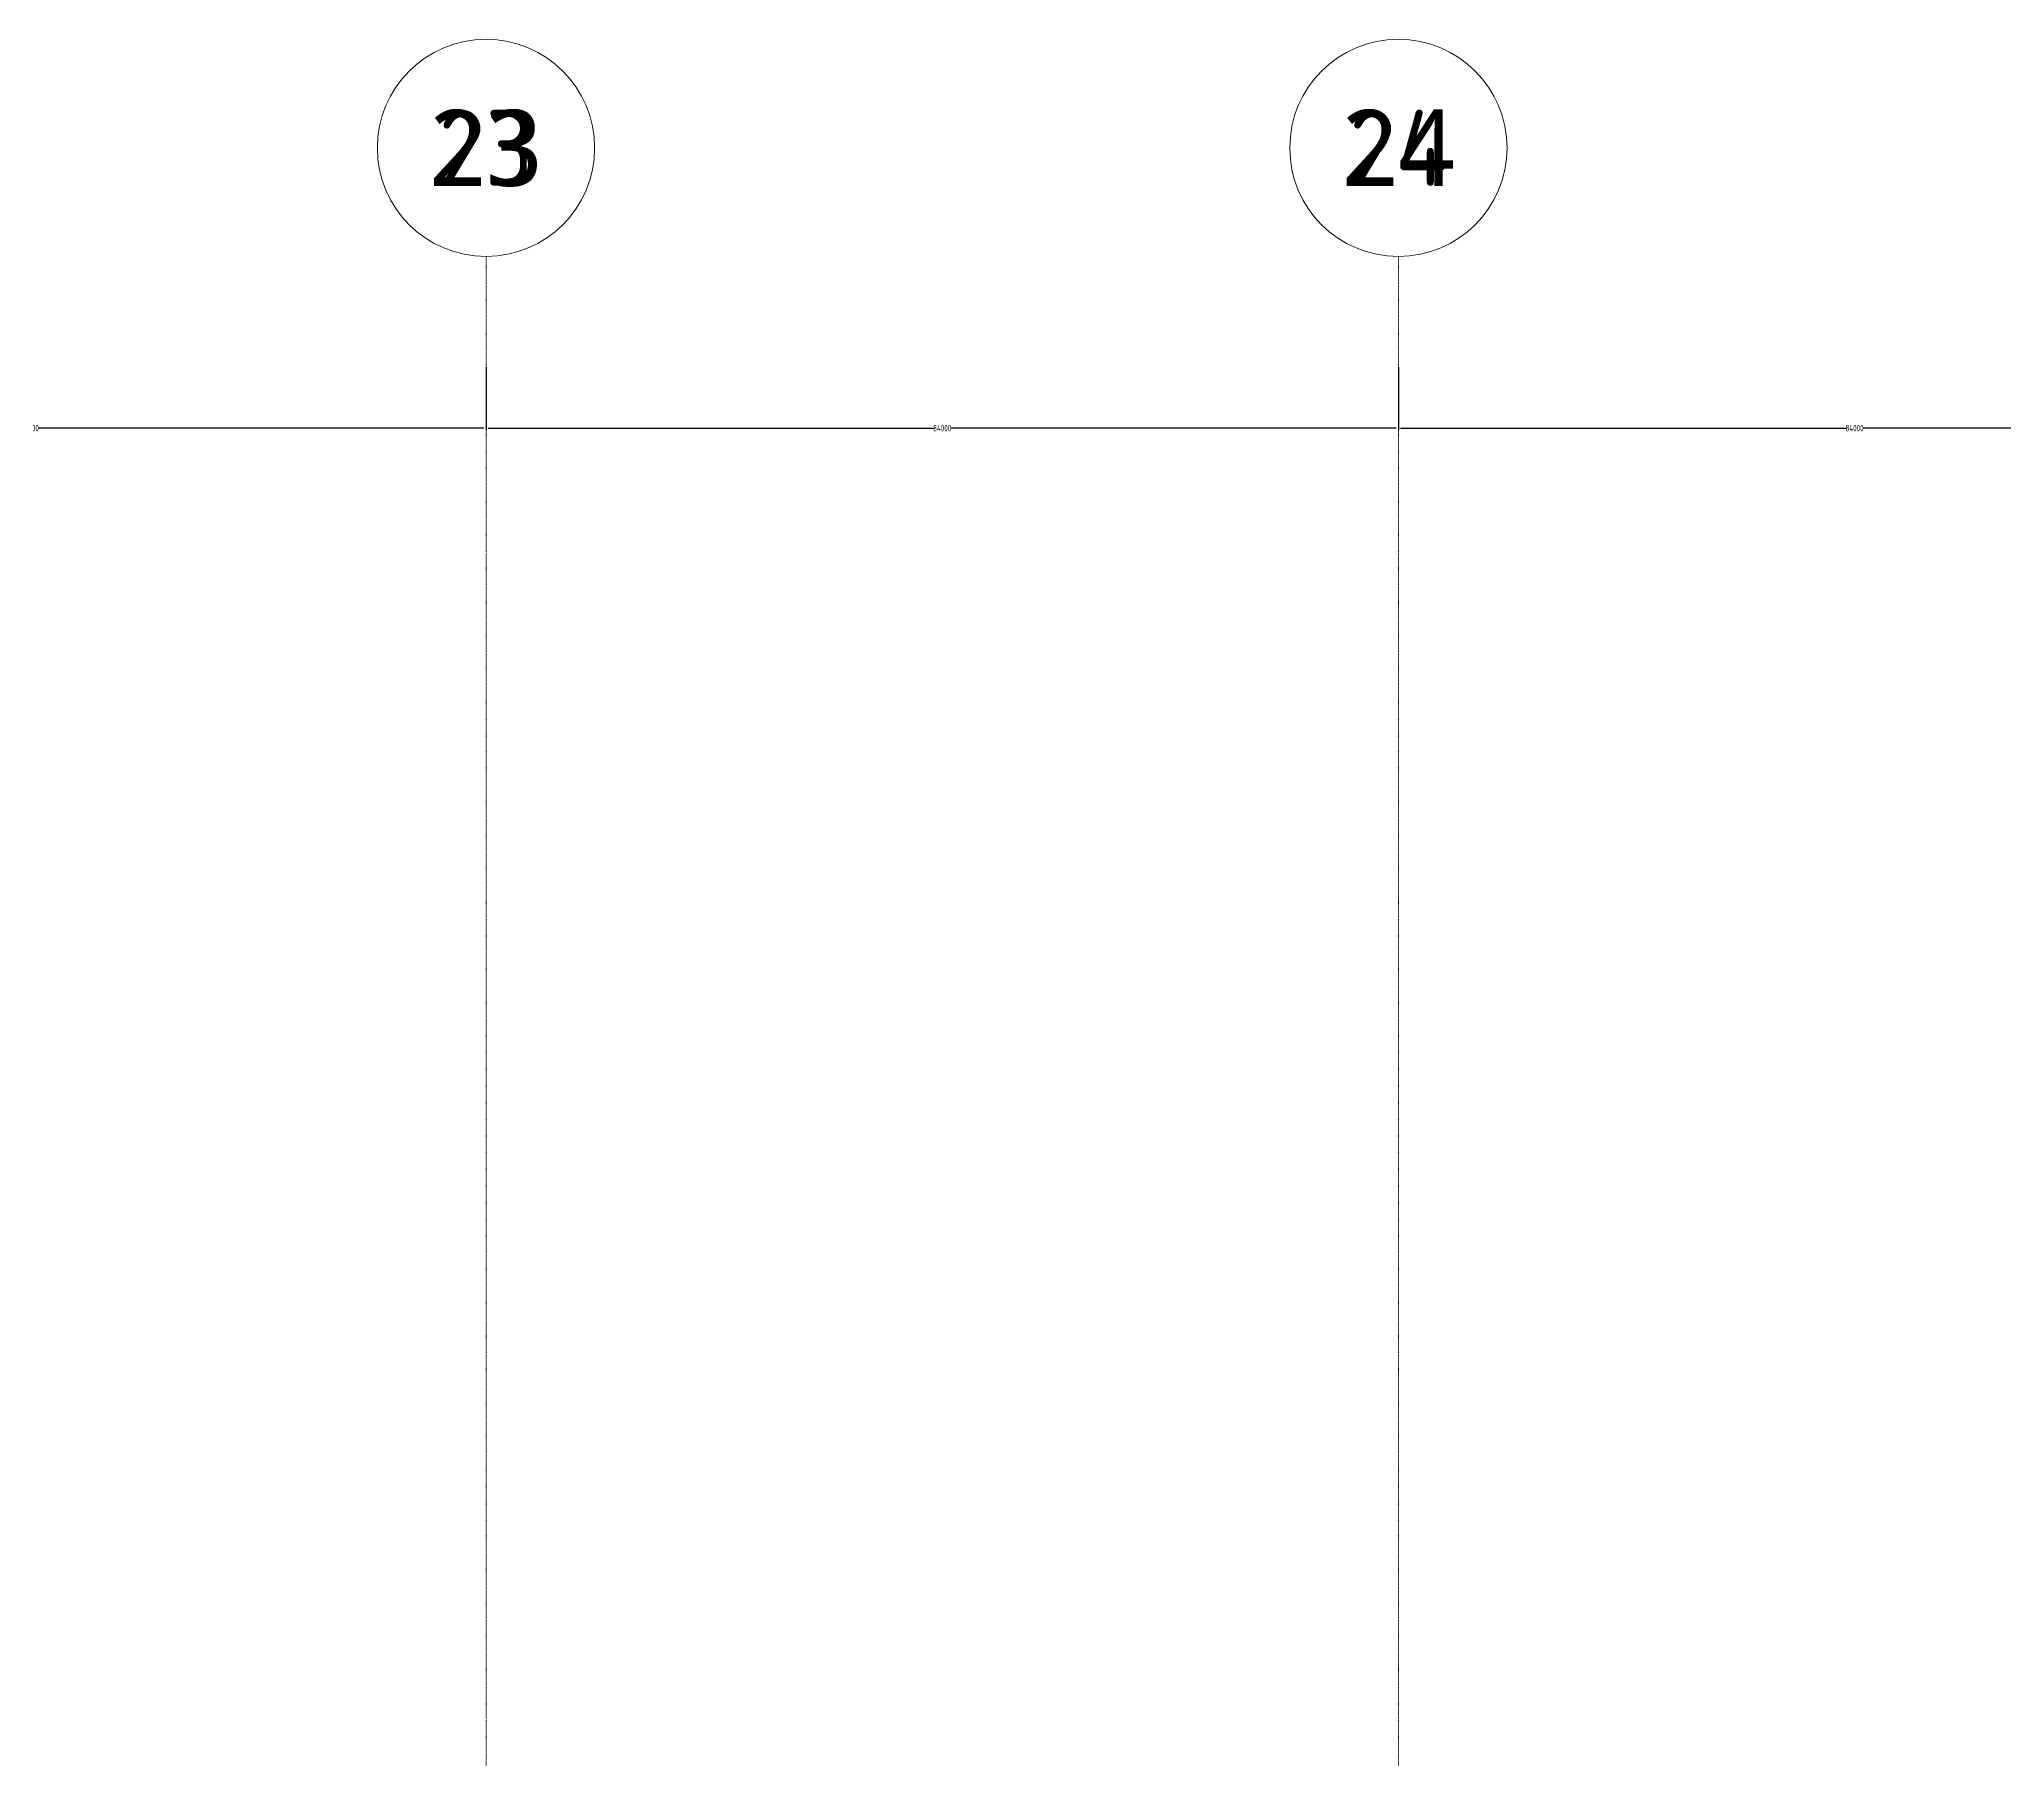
# Model space of a CAD drawing. Extents: x -76427 to 292734, y -42117 to 131250.
# Drawn here: x 189087 to 207182, y 115410 to 131250 of the extents above; entities that cross this region are included whole.
import ezdxf
from ezdxf.enums import TextEntityAlignment as Align

# ---------------------------------------------------------------- set-up
doc = ezdxf.new("R2010")
doc.units = 0
doc.header["$LTSCALE"] = 10
doc.linetypes.add('H12PL1$0$JJP_三點線', pattern=[0.9, 0.3, -0.15, 0, -0.15, 0, -0.15, 0, -0.15])
doc.linetypes.add('XFM7P10ICA$0$H12PL1$0$JJP_三點線', pattern=[0.9, 0.3, -0.15, 0, -0.15, 0, -0.15, 0, -0.15])
for name, color, linetype in [('H12PL1$0$A-DIM', 252, 'Continuous'), ('H12PL1$0$S-GRID', 252, 'Continuous'), ('XFM7P10ICA$0$H12PL1$0$A-DIM', 252, 'Continuous'), ('XFM7P10ICA$0$H12PL1$0$S-GRID', 252, 'Continuous')]:
    doc.layers.add(name, color=color, linetype=linetype)
doc.styles.add('H12PL1$0$dim-txt', font='isocp.shx', dxfattribs={"width": 0.7, "bigfont": 'chineset.shx'})
doc.styles.add('H12PL1$0$Standard', font='', dxfattribs={"width": 0.8})
doc.styles.add('XFM7P10ICA$0$H12PL1$0$dim-txt', font='isocp.shx', dxfattribs={"width": 0.7, "bigfont": 'chineset.shx'})
doc.styles.add('XFM7P10ICA$0$H12PL1$0$Standard', font='isocp.shx', dxfattribs={"bigfont": 'chineset.shx'})
doc.styles.get('H12PL1$0$Standard').set_extended_font_data('Microsoft JhengHei')
doc.dimstyles.new('H12PL1$0$ARCH-dim-200MM', dxfattribs={"dimscale": 200, "dimtxt": 0.3, "dimasz": 0.1, "dimexe": 0.1, "dimexo": 0.1, "dimgap": 0.05, "dimtad": 1, "dimdec": 0, "dimlfac": 10, "dimrnd": 0.5, "dimdsep": 46, "dimtxsty": 'H12PL1$0$dim-txt', "dimblk": 'H12PL1$0$_Dot', "dimcen": 2, "dimclrd": 256, "dimclre": 256, "dimclrt": 256, "dimadec": 0, "dimazin": 0, "dimtfac": 1, "dimtix": 1, "dimtmove": 2, "dimatfit": 3, "dimldrblk": 'H12PL1$0$_OBLIQUE', "dimfxl": 1, "dimtvp": 1, "dimtolj": 1, "dimarcsym": 0})
doc.dimstyles.new('XFM7P10ICA$0$H12PL1$0$ARCH-dim-200MM', dxfattribs={"dimscale": 200, "dimtxt": 0.3, "dimasz": 0.1, "dimexe": 0.1, "dimexo": 0.1, "dimgap": 0.05, "dimtad": 1, "dimdec": 0, "dimlfac": 10, "dimrnd": 0.5, "dimdsep": 46, "dimtxsty": 'XFM7P10ICA$0$H12PL1$0$dim-txt', "dimblk": 'XFM7P10ICA$0$H12PL1$0$_Dot', "dimcen": 2, "dimclrd": 256, "dimclre": 256, "dimclrt": 256, "dimadec": 0, "dimazin": 0, "dimtfac": 1, "dimtix": 1, "dimtmove": 2, "dimatfit": 3, "dimldrblk": 'XFM7P10ICA$0$H12PL1$0$_OBLIQUE', "dimfxl": 1, "dimtvp": 1, "dimtolj": 1, "dimarcsym": 0})

# ---------------------------------------------------------------- blocks, each defined once
blk = doc.blocks.new('*D339')
at = {"layer": 'DEFPOINTS', "color": 0, "linetype": 'Continuous', "transparency": 16777216}
for p in [(184800, 128250), (193200, 128250), (193200, 127670)]:
    blk.add_point(p, dxfattribs=at)
at = {"layer": 'XFM7P10ICA$0$H12PL1$0$A-DIM', "linetype": 'Continuous', "lineweight": -2, "transparency": 16777216}
for p, q in [((184800, 128230), (184800, 127650)), ((193200, 128230), (193200, 127650)), ((184820, 127670), (188921, 127670)), ((193180, 127670), (189079, 127670))]:
    blk.add_line(p, q, dxfattribs=at)
at = {"layer": 'XFM7P10ICA$0$H12PL1$0$A-DIM', "linetype": 'Continuous', "lineweight": 0, "transparency": 16777216, "insert": (189000, 127670), "char_height": 60, "attachment_point": 5, "style": 'XFM7P10ICA$0$H12PL1$0$dim-txt'}
blk.add_mtext('\\A1;84000', dxfattribs=at)
blk = doc.blocks.new('XFM7P10ICA$0$H12PL1$0$_Dot')
blk = doc.blocks.new('XFM7P10ICA$0$H12PL1$0$_OBLIQUE')
at = {"color": 0, "linetype": 'ByBlock', "lineweight": -2}
blk.add_line((-0.5, -0.5), (0.5, 0.5), dxfattribs=at)
blk = doc.blocks.new('*D340')
at = {"layer": 'DEFPOINTS', "color": 0, "linetype": 'Continuous', "transparency": 16777216}
for p in [(193200, 128250), (201600, 128250), (201600, 127670)]:
    blk.add_point(p, dxfattribs=at)
at = {"layer": 'XFM7P10ICA$0$H12PL1$0$A-DIM', "linetype": 'Continuous', "lineweight": -2, "transparency": 16777216}
for p, q in [((193200, 128230), (193200, 127650)), ((201600, 128230), (201600, 127650)), ((193220, 127670), (197321, 127670)), ((201580, 127670), (197479, 127670))]:
    blk.add_line(p, q, dxfattribs=at)
at = {"layer": 'XFM7P10ICA$0$H12PL1$0$A-DIM', "linetype": 'Continuous', "lineweight": 0, "transparency": 16777216, "insert": (197400, 127670), "char_height": 60, "attachment_point": 5, "style": 'XFM7P10ICA$0$H12PL1$0$dim-txt'}
blk.add_mtext('\\A1;84000', dxfattribs=at)
blk = doc.blocks.new('*D341')
at = {"layer": 'DEFPOINTS', "color": 0, "linetype": 'Continuous', "transparency": 16777216}
for p in [(201600, 128250), (210000, 128250), (210000, 127670)]:
    blk.add_point(p, dxfattribs=at)
at = {"layer": 'XFM7P10ICA$0$H12PL1$0$A-DIM', "linetype": 'Continuous', "lineweight": -2, "transparency": 16777216}
for p, q in [((201600, 128230), (201600, 127650)), ((210000, 128230), (210000, 127650)), ((201620, 127670), (205721, 127670)), ((209980, 127670), (205879, 127670))]:
    blk.add_line(p, q, dxfattribs=at)
at = {"layer": 'XFM7P10ICA$0$H12PL1$0$A-DIM', "linetype": 'Continuous', "lineweight": 0, "transparency": 16777216, "insert": (205800, 127670), "char_height": 60, "attachment_point": 5, "style": 'XFM7P10ICA$0$H12PL1$0$dim-txt'}
blk.add_mtext('\\A1;84000', dxfattribs=at)
blk = doc.blocks.new('*D468')
at = {"layer": 'DEFPOINTS', "color": 0, "linetype": 'Continuous', "transparency": 16777216}
for p in [(184800, 128250), (193200, 128250), (193200, 127670)]:
    blk.add_point(p, dxfattribs=at)
at = {"layer": 'H12PL1$0$A-DIM', "linetype": 'Continuous', "lineweight": -2, "transparency": 16777216}
for p, q in [((184800, 128230), (184800, 127650)), ((193200, 128230), (193200, 127650)), ((184820, 127670), (188921, 127670)), ((193180, 127670), (189079, 127670))]:
    blk.add_line(p, q, dxfattribs=at)
at = {"layer": 'H12PL1$0$A-DIM', "linetype": 'Continuous', "lineweight": 0, "transparency": 16777216, "insert": (189000, 127670), "char_height": 60, "attachment_point": 5, "style": 'H12PL1$0$dim-txt'}
blk.add_mtext('\\A1;84000', dxfattribs=at)
blk = doc.blocks.new('H12PL1$0$_Dot')
blk = doc.blocks.new('H12PL1$0$_OBLIQUE')
at = {"color": 0, "linetype": 'ByBlock', "lineweight": -2}
blk.add_line((-0.5, -0.5), (0.5, 0.5), dxfattribs=at)
blk = doc.blocks.new('*D469')
at = {"layer": 'DEFPOINTS', "color": 0, "linetype": 'Continuous', "transparency": 16777216}
for p in [(193200, 128250), (201600, 128250), (201600, 127670)]:
    blk.add_point(p, dxfattribs=at)
at = {"layer": 'H12PL1$0$A-DIM', "linetype": 'Continuous', "lineweight": -2, "transparency": 16777216}
for p, q in [((193200, 128230), (193200, 127650)), ((201600, 128230), (201600, 127650)), ((193220, 127670), (197321, 127670)), ((201580, 127670), (197479, 127670))]:
    blk.add_line(p, q, dxfattribs=at)
at = {"layer": 'H12PL1$0$A-DIM', "linetype": 'Continuous', "lineweight": 0, "transparency": 16777216, "insert": (197400, 127670), "char_height": 60, "attachment_point": 5, "style": 'H12PL1$0$dim-txt'}
blk.add_mtext('\\A1;84000', dxfattribs=at)
blk = doc.blocks.new('*D470')
at = {"layer": 'DEFPOINTS', "color": 0, "linetype": 'Continuous', "transparency": 16777216}
for p in [(201600, 128250), (210000, 128250), (210000, 127670)]:
    blk.add_point(p, dxfattribs=at)
at = {"layer": 'H12PL1$0$A-DIM', "linetype": 'Continuous', "lineweight": -2, "transparency": 16777216}
for p, q in [((201600, 128230), (201600, 127650)), ((210000, 128230), (210000, 127650)), ((201620, 127670), (205721, 127670)), ((209980, 127670), (205879, 127670))]:
    blk.add_line(p, q, dxfattribs=at)
at = {"layer": 'H12PL1$0$A-DIM', "linetype": 'Continuous', "lineweight": 0, "transparency": 16777216, "insert": (205800, 127670), "char_height": 60, "attachment_point": 5, "style": 'H12PL1$0$dim-txt'}
blk.add_mtext('\\A1;84000', dxfattribs=at)
blk = doc.blocks.new('XFM7P10ICA$0$H12PL1')
at = {"layer": 'XFM7P10ICA$0$H12PL1$0$S-GRID', "linetype": 'XFM7P10ICA$0$H12PL1$0$JJP_三點線', "lineweight": 0}
for p, q in [((193200, 128250), (193200, 129250)), ((201600, 128250), (201600, 129250)), ((193200, 128250), (193200, -28000)), ((201600, 128250), (201600, -28000))]:
    blk.add_line(p, q, dxfattribs=at)
at = {"layer": 'XFM7P10ICA$0$H12PL1$0$S-GRID', "lineweight": 0}
for centre in [(193200, 130250), (201600, 130250)]:
    blk.add_circle(centre, 1000, dxfattribs=at)
at = {"layer": 'XFM7P10ICA$0$H12PL1$0$S-GRID', "linetype": 'XFM7P10ICA$0$H12PL1$0$JJP_三點線', "lineweight": 0}
for p in [(193200, 128250), (193200, 128250), (201600, 128250), (201600, 128250)]:
    blk.add_point(p, dxfattribs=at)
at = {"layer": 'XFM7P10ICA$0$H12PL1$0$S-GRID', "style": 'XFM7P10ICA$0$H12PL1$0$Standard'}
for s, p in [('23', (193200, 130600)), ('24', (201600, 130600))]:
    blk.add_text(s, height=700, dxfattribs=at).set_placement(p, align=Align.TOP_CENTER)
at = {"layer": 'XFM7P10ICA$0$H12PL1$0$A-DIM', "linetype": 'Continuous', "lineweight": 0}
for base, p1, p2, picture, middle in [((193200, 127670), (184800, 128250), (193200, 128250), '*D339', (189000, 127670)), ((201600, 127670), (193200, 128250), (201600, 128250), '*D340', (197400, 127670)), ((210000, 127670), (201600, 128250), (210000, 128250), '*D341', (205800, 127670))]:
    dim = blk.add_linear_dim(base=base, p1=p1, p2=p2, dimstyle='XFM7P10ICA$0$H12PL1$0$ARCH-dim-200MM', dxfattribs=at)
    dim.commit()
    dim.dimension.update_dxf_attribs({"geometry": picture, "text_midpoint": middle, "dimtype": 128})
blk = doc.blocks.new('XFM7P10ICA')
blk.add_blockref('XFM7P10ICA$0$H12PL1', (0, 0))
blk = doc.blocks.new('H12PL1')
at = {"layer": 'H12PL1$0$S-GRID', "linetype": 'H12PL1$0$JJP_三點線', "lineweight": 0}
for p, q in [((193200, 128250), (193200, 129250)), ((201600, 128250), (201600, 129250)), ((193200, 128250), (193200, -28000)), ((201600, 128250), (201600, -28000))]:
    blk.add_line(p, q, dxfattribs=at)
at = {"layer": 'H12PL1$0$S-GRID', "lineweight": 0}
for centre in [(193200, 130250), (201600, 130250)]:
    blk.add_circle(centre, 1000, dxfattribs=at)
at = {"layer": 'H12PL1$0$S-GRID', "linetype": 'H12PL1$0$JJP_三點線', "lineweight": 0}
for p in [(193200, 128250), (193200, 128250), (201600, 128250), (201600, 128250)]:
    blk.add_point(p, dxfattribs=at)
at = {"layer": 'H12PL1$0$S-GRID', "style": 'H12PL1$0$Standard'}
for s, p in [('23', (193200, 130600)), ('24', (201600, 130600))]:
    blk.add_text(s, height=700, dxfattribs=at).set_placement(p, align=Align.TOP_CENTER)
at = {"layer": 'H12PL1$0$A-DIM', "linetype": 'Continuous', "lineweight": 0}
for base, p1, p2, picture, middle in [((193200, 127670), (184800, 128250), (193200, 128250), '*D468', (189000, 127670)), ((201600, 127670), (193200, 128250), (201600, 128250), '*D469', (197400, 127670)), ((210000, 127670), (201600, 128250), (210000, 128250), '*D470', (205800, 127670))]:
    dim = blk.add_linear_dim(base=base, p1=p1, p2=p2, dimstyle='H12PL1$0$ARCH-dim-200MM', dxfattribs=at)
    dim.commit()
    dim.dimension.update_dxf_attribs({"geometry": picture, "text_midpoint": middle, "dimtype": 128})

msp = doc.modelspace()

# ---------------------------------------------------------------- block references
msp.add_blockref('XFM7P10ICA', (0, 0))

# ---------------------------------------------------------------- next in the draw order: block references
msp.add_blockref('H12PL1', (0, 0))

doc.saveas('drawing.dxf')
